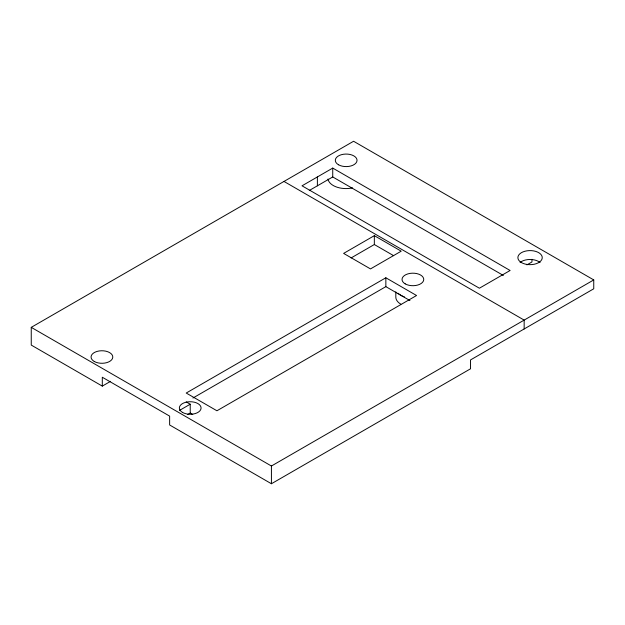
<?xml version="1.0" encoding="UTF-8"?>
<svg xmlns="http://www.w3.org/2000/svg" width="625" height="625" viewBox="0 0 625 625"><rect width="100%" height="100%" fill="white"/><g stroke="black" fill="none" stroke-linecap="round" stroke-linejoin="round"><path stroke-width="0.94" d="M187.758 414.516L190.227 413.086L190.227 404.219L186.219 401.906M271.422 483.742L271.422 466.016L593.75 279.922L593.75 288.789L470.539 359.922L470.539 368.789L271.422 483.742L169.633 424.977L169.633 416.109L102.305 377.242L102.305 386.109L110.547 381.352M317.383 185.812L317.383 176.953M309.297 190.484L332.734 176.953L332.734 168.086L510.109 270.484L479.391 288.219L302.023 185.812L332.734 168.086M351.094 257.945L374.336 244.531L374.336 235.664L401.211 251.18L370.492 268.914L343.625 253.398L374.336 235.664M192.953 398.016L385.852 286.641L385.852 277.781L416.563 295.508L216.93 410.773L186.219 393.039L385.852 277.781M524.156 328.969L524.156 320.102L283.984 181.438M531.961 259.32L531.961 261.977L526.953 264.867M102.305 386.109L31.25 345.078L31.25 327.352L353.578 141.258L593.75 279.922M179.516 410.398L190.227 404.219M332.734 176.953L503.352 275.453M374.336 244.531L393.648 255.68M385.852 286.641L409.938 300.547M190.227 413.086L192.727 414.531M31.25 327.352L271.422 466.016M395.812 291.852L395.812 297.172A17.086 9.859 0 0 0 400.812 304.148M520.094 262.469A12.18 7.031 0 0 1 540.047 262.469M352.555 187.891A18.125 10.461 0 0 1 328.008 179.031M404.352 296.852A17.086 9.859 0 0 1 398.102 293.242M338.492 164.758A10.859 6.266 0 0 0 356.664 161.945A10.859 6.266 0 0 0 343.359 154.273A10.859 6.266 0 0 0 338.492 164.758M521.453 262.602A12.18 7.031 0 0 0 541.836 259.453A12.18 7.031 0 0 0 526.914 250.836A12.18 7.031 0 0 0 521.453 262.602M405.219 283.875A10.859 6.266 0 0 0 423.383 281.062A10.859 6.266 0 0 0 410.086 273.391A10.859 6.266 0 0 0 405.219 283.875M182.547 412.437A10.859 6.266 0 0 0 200.711 409.625A10.859 6.266 0 0 0 187.414 401.945A10.859 6.266 0 0 0 182.547 412.437M94.242 361.453A10.859 6.266 0 0 0 112.414 358.641A10.859 6.266 0 0 0 99.109 350.969A10.859 6.266 0 0 0 94.242 361.453"/></g></svg>
